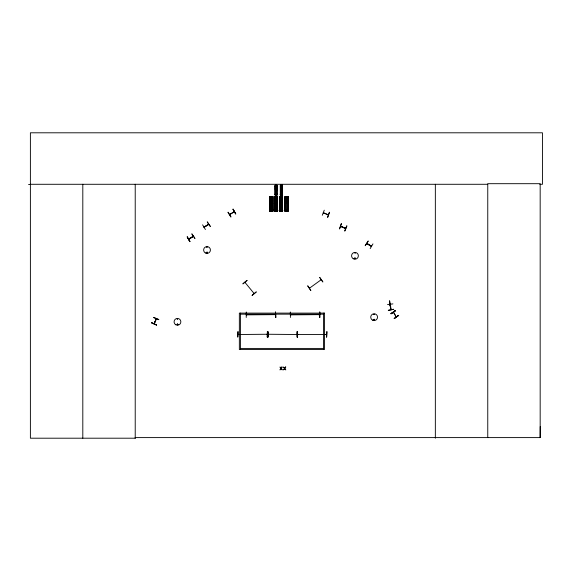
<?xml version="1.0" encoding="UTF-8"?>
<svg xmlns="http://www.w3.org/2000/svg" width="571" height="571" viewBox="0 0 571 571"><rect width="100%" height="100%" fill="white"/><g stroke="black" fill="none" stroke-linecap="round" stroke-linejoin="round"><path stroke-width="0.86" d="M539.781 184.283L542.45 184.283L542.45 132.8L30.391 132.8L30.391 438.2L135.298 438.2L135.227 437.6L540.173 437.6L540.252 426.558M366.81 243.596L371.414 246.272M371.578 246.13L370.914 246.03M390.121 304.386L390.807 309.575M390.157 304.914L390.35 304.257M390.8 309.132L391.064 309.653M244.909 282.338L245.023 282.488M177.788 324.456C177.274 323.036 176.882 325.606 177.845 324.371M177.981 324.506C177.074 322.608 176.789 325.813 177.895 324.613M206.723 247.157L207.309 247.079L206.759 247.229M206.516 252.403C207.423 254.302 207.708 251.09 206.595 252.296M354.448 258.349C356.004 256.936 354.976 259.719 354.548 258.599M354.605 258.349C355.826 257.193 354.755 259.755 354.741 258.121M355.262 253.046L354.712 252.817L355.212 253.103M373.834 314.335L374.426 314.257L373.877 314.4M373.812 319.717C374.997 318.589 373.898 321.13 373.877 319.453M374.612 319.846C373.827 317.804 373.306 321.487 374.662 319.717M189.201 238.921L188.587 239.078M208.329 224.689L208.636 224.246M234.331 211.777L229.792 214.532M156.09 319.367L156.09 318.689M271.182 211.149L271.553 211.149L271.254 210.442M276.021 211.127L275.686 210.556M286.663 211.163L286.464 210.442M393.505 312.294L396.238 316.976L393.533 312.323M154.199 323.807L156.375 318.804M322.287 215.274L324.264 210.185M329.46 212.284L327.633 217.43L329.396 212.255M340.659 226.216L341.08 226.666M345.012 228.279L345.691 228.286M344.706 230.927L346.747 225.866M344.913 231.012L346.932 225.945M154.249 323.179L154.284 323.75L156.268 318.754M154.042 323.686L156.261 318.832M156.518 325.085L151.579 322.751L156.525 325.063M158.817 319.482L153.763 317.433M177.238 318.854C177.581 320.138 177.909 317.904 177.21 319.053M281.125 210.571L280.761 210.542M286.706 210.563L286.292 210.542M246.836 314.635L246.308 314.607L246.822 314.614M238.043 334.306L238.578 334.278M297.127 334.513L268.099 334.249M290.403 314.635L290.896 314.878M319.132 314.857L319.617 314.635L290.418 314.857M254.131 293.551L244.93 282.324M368.109 241.083L365.183 245.694L368.174 241.119M370.179 248.585L372.963 243.888M321.002 279.819L321.038 279.847M192.727 236.551L193.198 236.266L188.651 238.971M203.975 227.087L204.668 226.958M207.287 252.803C207.23 251.319 206.367 253.246 207.109 252.853M177.752 324.535L177.31 324.649M246.865 314.864L246.308 314.857L275.507 314.635M275.436 314.849L275.015 314.614M268.52 334.513L268.099 334.52M297.505 334.52L297.998 334.492M326.555 334.492L297.448 334.492M326.612 334.492L326.02 334.527M391.056 309.596L390.364 304.357M193.276 236.501L188.715 239.256L193.376 236.444M204.061 227.001L208.586 224.275M256.222 291.981L252.025 295.471L256.201 291.945M319.746 277.535L322.886 281.995L319.774 277.513M321.237 279.704L309.468 288.212M391.071 313.764L395.475 310.538L391.092 313.8M390.935 313.565L395.489 310.56M391.049 313.736L395.603 310.724M394.14 318.411L398.694 315.406M202.605 224.838L205.417 229.521M207.266 221.998L210.364 226.494L207.33 221.955M187.217 236.829L189.822 241.633M191.87 233.982L194.975 238.485L191.935 233.946M227.95 212.312L230.82 216.959M205.096 226.601L207.773 224.967M204.075 227.251L208.765 224.453M229.635 214.375L234.288 211.748M189.8 241.647L187.202 236.837L190.022 241.504M323.4 212.676L328.261 214.867M340.566 226.444L345.491 228.471M367.331 243.674L366.81 243.66L371.357 246.287M238.621 334.527L238.121 334.513L267.149 334.249M297.505 334.278L297.926 334.278M276.2 194.604L275.979 194.961M266.771 334.249L267.264 334.306M387.516 304.593L392.927 303.886M390.143 304.357L390.821 309.689M246.272 312.002L246.229 317.462M275.829 317.462L275.5 312.002L275.8 317.462M274.958 314.642L275.436 314.614M290.518 314.857L290.953 314.635M319.075 314.828L319.567 314.828M290.418 317.462L290.311 312.002M319.639 317.462L319.681 312.002M238.028 331.672L237.757 337.126L237.95 331.672M267.549 331.665L267.278 337.126L267.528 331.665L267.999 337.126L267.956 331.672L267.72 337.126M267.207 334.492L266.771 334.527M296.649 334.306L297.127 334.285M296.599 334.499L297.148 334.492M326.062 334.306L326.555 334.306M297.52 337.126L297.106 337.126L297.07 331.672L297.491 331.665L297.498 337.126M28.55 184.497L30.391 184.49M30.391 184.283L487.762 184.283M275.179 186.239L276.999 186.239M280.411 186.239L282.231 186.239M275.179 186.91L276.999 186.91M280.411 186.91L282.231 186.91M275.179 187.909L276.999 187.909M280.411 187.909L282.231 187.909M275.179 188.794L276.999 188.794M280.411 188.794L282.231 188.794M275.179 189.793L276.999 189.793M280.411 189.793L282.231 189.793M275.179 194.09L276.999 194.09M280.411 194.09L282.231 194.09M277.142 195.089L275.036 195.096L275.036 185.24L277.142 185.232L276.999 195.089M280.268 195.096L282.374 195.089L282.374 185.232L280.268 185.24L280.311 195.096M271.974 196.56L272.931 196.56M276.45 196.56L277.406 196.56L277.406 211.334L274.251 211.349L274.266 196.567L277.192 196.567L277.192 211.334M281.603 196.56L282.559 196.56L282.559 211.334L279.405 211.349L279.419 196.567L282.345 196.567L282.374 211.334L282.345 196.56M287.134 196.56L288.091 196.56L288.091 211.334L284.936 211.349L284.936 196.567L287.877 196.567M269.99 198.073L272.724 198.073M274.465 198.073L277.192 198.073M279.619 198.073L282.345 198.073M285.15 198.073L287.877 198.073M269.99 199.072L272.724 199.072M274.465 199.072L277.192 199.072M279.619 199.072L282.345 199.072M285.15 199.072L287.877 199.072M269.99 200.571L272.724 200.571M274.465 200.571L277.192 200.571M279.619 200.571L282.345 200.571M285.15 200.571L287.877 200.571M269.99 201.906L272.717 201.906M274.458 201.906L277.192 201.906M279.612 201.906L282.345 201.906M285.15 201.906L287.877 201.906M269.99 203.404L272.717 203.404M274.458 203.404L277.192 203.404M279.612 203.404L282.345 203.404M285.15 203.404L287.877 203.404M269.99 209.835L272.724 209.835M274.465 209.835L277.192 209.835M279.619 209.835L282.345 209.835M285.15 209.835L287.877 209.835M269.541 210.256L273.174 210.256M274.009 210.256L277.649 210.256M279.162 210.256L282.802 210.256M284.693 210.256L288.334 210.256M269.541 210.371L273.174 210.371M274.009 210.371L277.649 210.371M279.162 210.371L282.802 210.371M284.693 210.371L288.334 210.371M271.139 210.542L271.568 210.542M275.607 210.542L275.872 210.442M271.139 211.184L271.568 211.184M275.607 211.163L276.036 211.184M281.196 211.184L280.761 211.184L281.175 211.163L280.839 210.556M269.783 211.349L272.931 211.334L272.867 196.56M240.405 314.164L323.479 314.164M240.405 348.424L323.479 348.424M366.932 243.389L371.528 246.08M328.211 214.882L323.272 212.826M345.633 228.236L340.687 226.259L345.598 228.514M153.685 317.619L158.731 319.689M151.558 322.808L156.604 324.878M232.932 209.272L235.773 213.932M228.143 212.198L230.991 216.852M319.881 312.002L319.917 317.462M297.377 331.672L297.412 337.126M297.184 331.672L297.22 337.126M275.529 312.002L275.565 317.462M267.892 331.672L267.927 337.126M267.321 331.665L267.356 337.126M540.173 437.6L540.173 183.691L487.762 183.691L487.762 437.6M435.345 184.283L435.345 438.2M323.479 313.108L323.479 349.488M288.027 196.56L288.027 211.334M287.848 196.56L287.877 211.334M287.734 196.56L287.734 211.334M287.677 196.56L287.67 211.334M287.563 196.56L287.548 211.334M287.377 211.334L287.377 196.56L287.32 211.334M287.199 197.423L287.149 209.6M286.935 211.334L286.1 211.334M285.885 197.438L285.828 209.607M285.536 197.438L285.471 209.607M285.364 197.438L285.357 209.607L285.3 197.438M285.364 209.835L285.364 211.334M285.129 196.567L285.15 211.349M285.008 196.567L285.008 211.349M282.331 185.232L282.245 195.089M282.21 185.232L282.231 195.089M282.195 196.56L282.131 211.334M282.088 185.232L282.088 195.089M282.031 196.56L282.017 211.334M281.974 185.232L281.896 195.089M281.96 196.56L281.96 211.334M281.874 195.089L281.781 185.232L281.731 195.089M281.838 196.56L281.81 211.334M281.667 197.423L281.667 209.6M281.596 195.089L281.046 195.089M281.603 197.423L281.617 209.6M281.396 211.334L280.568 211.334M280.868 185.24L280.903 195.096M280.746 185.24L280.782 195.096M280.668 195.096L280.632 185.24L280.547 195.096M280.411 185.24L280.411 195.096M280.147 196.567L280.175 211.349M279.769 196.567L279.819 211.349M277.342 196.56L277.342 211.334M277.042 196.56L277.042 211.334L276.978 196.56M276.864 185.232L276.856 195.089M276.878 196.56L276.864 211.334M276.742 195.089L276.664 185.232L276.55 195.089M276.514 185.232L276.507 195.089M276.514 197.423L276.457 209.6M276.371 195.089L275.814 195.089M276.243 211.334L275.415 211.334M275.636 185.24L275.679 195.096M275.515 185.24L275.55 195.096M275.393 185.24L275.436 195.096M275.279 185.24L275.329 195.096M275.179 185.24L275.179 195.096M275.143 197.438L275.215 209.607M275.022 211.349L274.994 196.567L274.972 211.349M274.779 196.567L274.794 211.349M274.665 196.567L274.68 211.349M274.615 196.567L274.615 211.349M274.437 196.567L274.465 211.349M274.323 196.567L274.323 211.349M272.695 196.56L272.724 211.334L272.745 196.56L269.783 196.567L269.847 211.349M272.574 197.423L272.517 209.6M272.51 209.835L272.51 211.334M272.388 197.423L272.403 209.6M272.338 197.423L272.338 209.6M272.189 196.56L272.217 211.334M272.046 209.6L272.046 197.423L271.974 209.6M271.775 211.334L270.94 211.334M270.74 197.438L270.725 209.607L270.675 197.438M270.526 196.567L270.554 211.349M270.376 197.438L270.376 209.607M270.326 196.567L270.311 211.349M270.211 196.567L270.14 211.349M240.405 313.108L240.405 349.488M135.22 184.283L135.22 438.2M82.809 184.283L82.809 438.2M270.768 202.498C271.51 204.811 272.567 200.864 270.768 202.498M275.7 189.194C276.193 190.735 276.899 188.102 275.7 189.194M275.236 202.498C275.979 204.811 277.042 200.864 275.236 202.498M280.925 189.194C281.424 190.735 282.131 188.102 280.925 189.194M280.397 202.498C281.139 204.811 282.195 200.864 280.397 202.498M285.928 202.498C286.671 204.811 287.727 200.864 285.928 202.498M341.337 223.682L339.574 228.857L341.337 223.682M281.831 367.032L281.132 368.159L280.004 367.032L280.896 368.466L279.983 369.908L281.11 368.759L282.252 369.908L281.346 368.452L282.252 367.032L281.831 367.032M285.372 367.032L284.672 368.159L283.551 367.032L284.437 368.466L283.523 369.908L284.651 368.759L285.793 369.908L284.886 368.452L285.793 367.032L285.372 367.032M247.036 280.39L242.853 283.901L247.029 280.382M307.776 285.914L310.795 290.461L307.776 285.914M398.651 315.342L394.268 318.604L398.651 315.342M233.125 209.157L235.709 213.968L233.104 209.164M393.676 309.289L388.309 310.339L393.676 309.289M389.615 300.888L390.257 306.227L389.615 300.888M326.897 331.665L326.626 337.126L326.897 331.665M277.306 194.368L274.879 194.368L277.306 194.447M282.531 194.368L280.104 194.368L282.531 194.447M324.535 313.108L239.349 313.108L239.349 349.488L324.535 349.488L324.535 313.108M285.707 211.349L285.707 196.567L285.678 211.349M280.368 209.607L280.354 197.438L280.297 209.607M280.004 211.349L280.004 196.567L279.947 211.349M279.647 211.349L279.647 196.567L279.619 211.349M276.685 211.334L276.657 196.56L276.635 211.334M269.99 211.349L269.99 196.567L269.969 211.349M205.324 252.939A3.405 3.405 0 0 0 210.428 249.991A3.405 3.405 0 0 0 205.324 247.043A3.405 3.405 0 0 0 205.324 252.939M353.271 258.756A3.412 3.412 0 0 0 358.381 255.801A3.412 3.412 0 0 0 353.271 252.846A3.412 3.412 0 0 0 353.271 258.756M372.428 320.117A3.412 3.412 0 0 0 377.545 317.162A3.412 3.412 0 0 0 372.428 314.214A3.412 3.412 0 0 0 372.428 320.117M175.775 324.756A3.39 3.39 0 0 0 180.864 321.816A3.39 3.39 0 0 0 175.775 318.882A3.39 3.39 0 0 0 175.775 324.756"/></g></svg>
